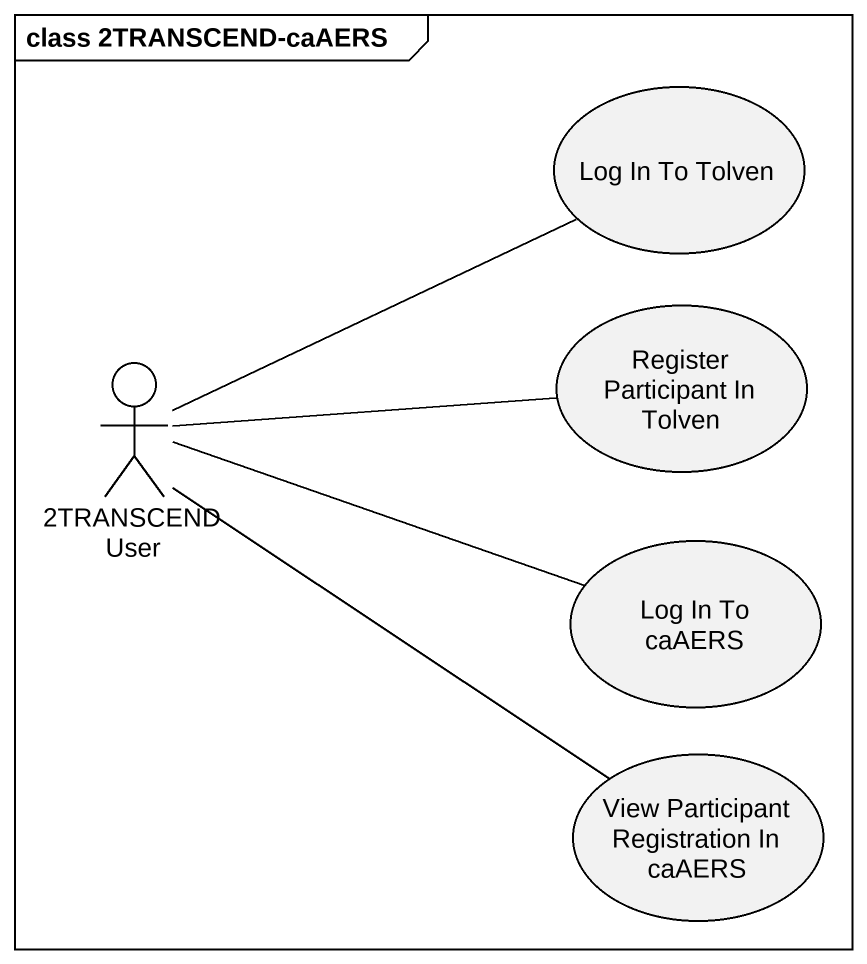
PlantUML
@startuml
mainframe class 2TRANSCEND-caAERS
usecase "Log In To Tolven" as Log_In_To_Tolven
actor "2TRANSCEND User" as a2TRANSCEND_User
usecase "Register Participant In Tolven" as Register_Participant_In
usecase "Log In To caAERS" as Log_In_To_caAERS
usecase "View Participant Registration In caAERS" as View_Participant
a2TRANSCEND_User -right- Log_In_To_Tolven
a2TRANSCEND_User -right- Register_Participant_In
a2TRANSCEND_User -right- Log_In_To_caAERS
a2TRANSCEND_User -- View_Participant
@enduml
